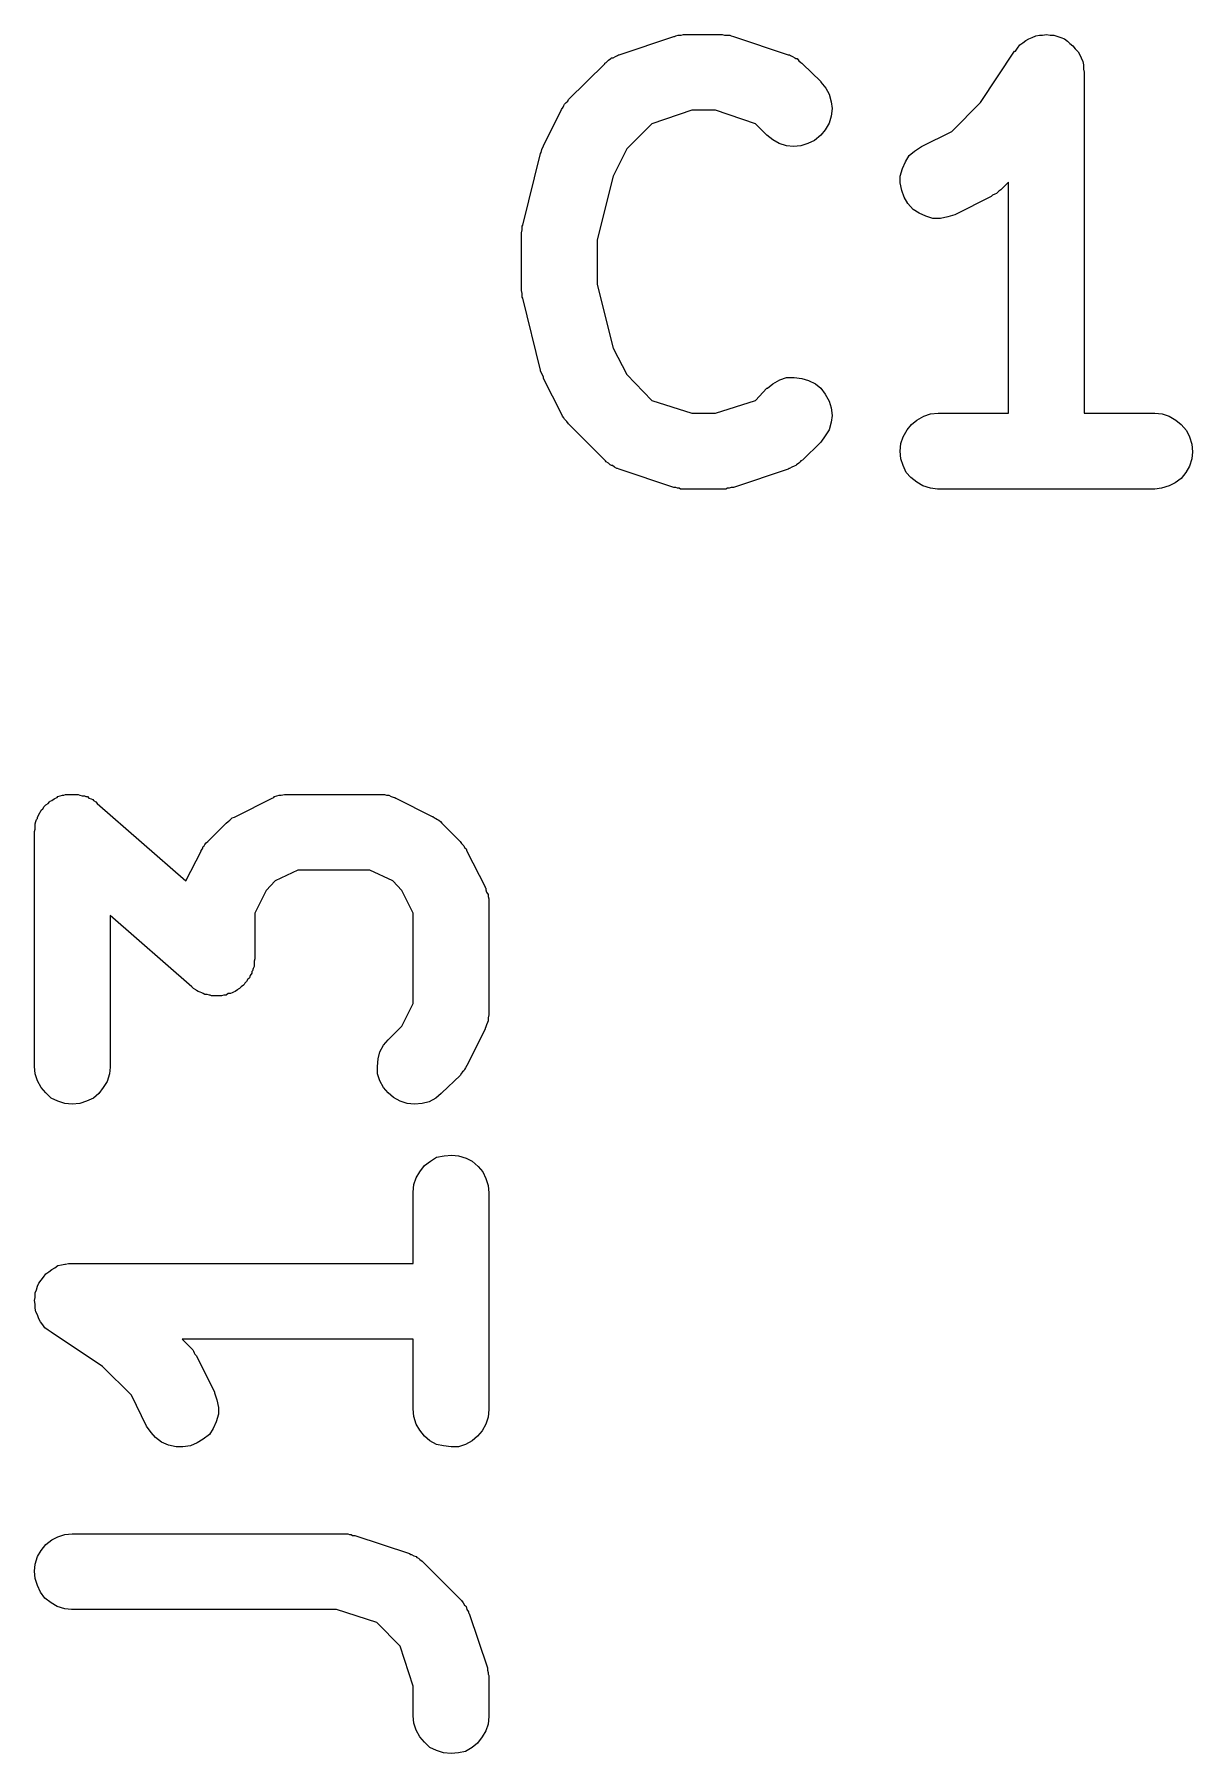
# Model space of a CAD drawing. Extents: x 169.2 to 195, y -135.1 to -106.
# Drawn here: x 192.176 to 193.705, y -112.645 to -110.376 of the extents above; entities that cross this region are included whole.
import ezdxf

# ---------------------------------------------------------------- set-up
doc = ezdxf.new("R2010")
doc.units = 0
doc.layers.add('BLACK', color=7, linetype='CONTINUOUS')

msp = doc.modelspace()

# ---------------------------------------------------------------- linework, layer by layer
at = {"layer": 'BLACK', "linetype": 'CONTINUOUS'}
for p, q in [((192.948, -110.403), (193.02, -110.379)), ((193.02, -110.379), (193.021, -110.379)), ((193.021, -110.379), (193.023, -110.378)), ((193.023, -110.378), (193.026, -110.377)), ((193.026, -110.377), (193.028, -110.377)), ((193.028, -110.377), (193.03, -110.377)), ((193.03, -110.377), (193.033, -110.376)), ((193.033, -110.376), (193.036, -110.376)), ((193.036, -110.376), (193.083, -110.376)), ((193.083, -110.376), (193.084, -110.376)), ((193.084, -110.376), (193.087, -110.377)), ((193.087, -110.377), (193.09, -110.377)), ((193.09, -110.377), (193.092, -110.377)), ((193.092, -110.377), (193.094, -110.377)), ((193.094, -110.377), (193.096, -110.378)), ((193.096, -110.378), (193.099, -110.379)), ((193.099, -110.379), (193.171, -110.403)), ((193.481, -110.387), (193.485, -110.384)), ((193.485, -110.384), (193.489, -110.382)), ((193.485, -110.384), (193.485, -110.384)), ((193.485, -110.384), (193.485, -110.384)), ((193.489, -110.382), (193.493, -110.38)), ((193.493, -110.38), (193.498, -110.378)), ((193.493, -110.38), (193.493, -110.38)), ((193.493, -110.38), (193.493, -110.38)), ((193.498, -110.378), (193.503, -110.377)), ((193.503, -110.377), (193.503, -110.377)), ((193.503, -110.377), (193.503, -110.377)), ((193.503, -110.377), (193.507, -110.377)), ((193.507, -110.377), (193.512, -110.376)), ((193.512, -110.376), (193.512, -110.376)), ((193.512, -110.376), (193.517, -110.377)), ((193.512, -110.376), (193.512, -110.376)), ((193.517, -110.377), (193.522, -110.377)), ((193.522, -110.377), (193.522, -110.377)), ((193.522, -110.377), (193.522, -110.377)), ((193.522, -110.377), (193.527, -110.379)), ((193.527, -110.379), (193.531, -110.38)), ((193.531, -110.38), (193.531, -110.38)), ((193.531, -110.38), (193.531, -110.38)), ((193.531, -110.38), (193.536, -110.382)), ((193.536, -110.382), (193.54, -110.385)), ((193.54, -110.385), (193.54, -110.385)), ((193.54, -110.385), (193.54, -110.385)), ((193.54, -110.385), (193.543, -110.388)), ((192.934, -110.41), (192.937, -110.408)), ((192.937, -110.408), (192.938, -110.407)), ((192.938, -110.407), (192.94, -110.407)), ((192.94, -110.407), (192.943, -110.405)), ((192.943, -110.405), (192.946, -110.404)), ((192.946, -110.404), (192.947, -110.403)), ((192.947, -110.403), (192.948, -110.403)), ((193.171, -110.403), (193.171, -110.403)), ((193.171, -110.403), (193.173, -110.403)), ((193.173, -110.403), (193.174, -110.404)), ((193.174, -110.404), (193.177, -110.405)), ((193.177, -110.405), (193.18, -110.407)), ((193.18, -110.407), (193.181, -110.408)), ((193.181, -110.408), (193.183, -110.408)), ((193.183, -110.408), (193.185, -110.411)), ((193.425, -110.466), (193.47, -110.398)), ((193.47, -110.398), (193.471, -110.398)), ((193.471, -110.398), (193.474, -110.394)), ((193.471, -110.398), (193.471, -110.398)), ((193.471, -110.398), (193.471, -110.398)), ((193.471, -110.398), (193.471, -110.398)), ((193.474, -110.394), (193.477, -110.39)), ((193.477, -110.39), (193.481, -110.387)), ((193.477, -110.39), (193.477, -110.39)), ((193.477, -110.39), (193.477, -110.39)), ((193.543, -110.388), (193.547, -110.391)), ((193.547, -110.391), (193.547, -110.391)), ((193.547, -110.391), (193.547, -110.391)), ((193.547, -110.391), (193.55, -110.395)), ((193.55, -110.395), (193.554, -110.399)), ((193.554, -110.399), (193.554, -110.399)), ((193.554, -110.399), (193.554, -110.399)), ((193.554, -110.399), (193.556, -110.403)), ((193.556, -110.403), (193.558, -110.407)), ((193.558, -110.407), (193.558, -110.407)), ((193.558, -110.407), (193.558, -110.407)), ((193.558, -110.407), (193.56, -110.412)), ((192.881, -110.462), (192.929, -110.415)), ((192.929, -110.414), (192.931, -110.413)), ((192.929, -110.415), (192.929, -110.414)), ((192.931, -110.413), (192.932, -110.412)), ((192.932, -110.412), (192.934, -110.41)), ((193.185, -110.411), (193.188, -110.413)), ((193.188, -110.413), (193.189, -110.414)), ((193.189, -110.414), (193.19, -110.415)), ((193.19, -110.415), (193.214, -110.438)), ((193.56, -110.412), (193.561, -110.416)), ((193.561, -110.416), (193.561, -110.417)), ((193.561, -110.417), (193.561, -110.417)), ((193.561, -110.417), (193.561, -110.422)), ((193.561, -110.422), (193.562, -110.426)), ((193.562, -110.426), (193.562, -110.876)), ((193.214, -110.438), (193.214, -110.439)), ((193.214, -110.439), (193.221, -110.447)), ((193.221, -110.447), (193.225, -110.455)), ((192.848, -110.523), (192.872, -110.475)), ((192.872, -110.475), (192.874, -110.472)), ((192.872, -110.475), (192.872, -110.475)), ((192.874, -110.472), (192.875, -110.47)), ((192.875, -110.47), (192.876, -110.468)), ((192.876, -110.468), (192.878, -110.466)), ((192.878, -110.466), (192.88, -110.464)), ((192.88, -110.464), (192.881, -110.462)), ((193.044, -110.476), (192.991, -110.494)), ((193.075, -110.476), (193.044, -110.476)), ((193.128, -110.494), (193.075, -110.476)), ((193.225, -110.455), (193.228, -110.465)), ((193.228, -110.465), (193.229, -110.474)), ((193.229, -110.474), (193.228, -110.484)), ((193.387, -110.504), (193.425, -110.466)), ((192.991, -110.494), (192.958, -110.527)), ((193.143, -110.509), (193.128, -110.494)), ((193.225, -110.493), (193.22, -110.502)), ((193.228, -110.484), (193.225, -110.493)), ((193.151, -110.515), (193.143, -110.509)), ((193.159, -110.52), (193.151, -110.515)), ((193.169, -110.523), (193.159, -110.52)), ((193.197, -110.52), (193.188, -110.523)), ((193.206, -110.516), (193.197, -110.52)), ((193.214, -110.509), (193.206, -110.516)), ((193.22, -110.502), (193.214, -110.509)), ((193.347, -110.524), (193.387, -110.504)), ((192.821, -110.628), (192.844, -110.533)), ((192.844, -110.533), (192.845, -110.532)), ((192.845, -110.532), (192.846, -110.528)), ((192.845, -110.532), (192.845, -110.532)), ((192.845, -110.532), (192.845, -110.532)), ((192.846, -110.528), (192.848, -110.523)), ((192.848, -110.523), (192.848, -110.523)), ((192.848, -110.523), (192.848, -110.523)), ((192.958, -110.527), (192.94, -110.563)), ((193.178, -110.524), (193.169, -110.523)), ((193.188, -110.523), (193.178, -110.524)), ((193.322, -110.553), (193.326, -110.544)), ((193.326, -110.544), (193.331, -110.536)), ((193.331, -110.536), (193.338, -110.53)), ((193.338, -110.53), (193.347, -110.524)), ((192.94, -110.563), (192.919, -110.647)), ((193.319, -110.563), (193.322, -110.553)), ((193.319, -110.572), (193.319, -110.563)), ((193.321, -110.582), (193.319, -110.572)), ((193.324, -110.591), (193.321, -110.582)), ((193.329, -110.599), (193.324, -110.591)), ((193.439, -110.59), (193.391, -110.614)), ((193.441, -110.588), (193.439, -110.59)), ((193.444, -110.587), (193.441, -110.588)), ((193.446, -110.586), (193.444, -110.587)), ((193.447, -110.585), (193.446, -110.586)), ((193.449, -110.583), (193.447, -110.585)), ((193.452, -110.581), (193.449, -110.583)), ((193.462, -110.571), (193.452, -110.581)), ((193.452, -110.581), (193.452, -110.581)), ((193.462, -110.876), (193.462, -110.571)), ((193.336, -110.607), (193.329, -110.599)), ((193.344, -110.612), (193.336, -110.607)), ((193.353, -110.616), (193.344, -110.612)), ((192.819, -110.638), (192.82, -110.634)), ((192.82, -110.629), (192.821, -110.628)), ((192.82, -110.63), (192.82, -110.629)), ((192.82, -110.634), (192.82, -110.63)), ((193.362, -110.619), (193.353, -110.616)), ((193.372, -110.619), (193.362, -110.619)), ((193.382, -110.617), (193.372, -110.619)), ((193.391, -110.614), (193.382, -110.617)), ((193.391, -110.614), (193.391, -110.614)), ((192.819, -110.639), (192.819, -110.638)), ((192.819, -110.64), (192.819, -110.639)), ((192.819, -110.712), (192.819, -110.64)), ((192.819, -110.64), (192.819, -110.64)), ((192.919, -110.647), (192.919, -110.706)), ((192.819, -110.713), (192.819, -110.712)), ((192.819, -110.714), (192.819, -110.713)), ((192.82, -110.718), (192.819, -110.714)), ((192.82, -110.722), (192.82, -110.718)), ((192.82, -110.723), (192.82, -110.722)), ((192.82, -110.722), (192.82, -110.722)), ((192.821, -110.724), (192.82, -110.723)), ((192.844, -110.819), (192.821, -110.724)), ((192.919, -110.706), (192.94, -110.79)), ((192.94, -110.79), (192.958, -110.825)), ((192.844, -110.82), (192.844, -110.819)), ((192.844, -110.819), (192.844, -110.819)), ((192.846, -110.824), (192.844, -110.82)), ((192.848, -110.828), (192.846, -110.824)), ((192.848, -110.829), (192.848, -110.828)), ((192.848, -110.83), (192.848, -110.829)), ((192.848, -110.829), (192.848, -110.829)), ((192.872, -110.877), (192.848, -110.83)), ((192.958, -110.825), (192.991, -110.859)), ((193.144, -110.843), (193.151, -110.837)), ((193.151, -110.837), (193.16, -110.832)), ((193.16, -110.832), (193.169, -110.829)), ((193.169, -110.829), (193.179, -110.829)), ((193.179, -110.829), (193.189, -110.83)), ((193.189, -110.83), (193.198, -110.833)), ((193.198, -110.833), (193.207, -110.837)), ((193.207, -110.837), (193.214, -110.843)), ((192.991, -110.859), (193.044, -110.876)), ((193.075, -110.876), (193.128, -110.859)), ((193.128, -110.859), (193.143, -110.843)), ((193.143, -110.843), (193.144, -110.843)), ((193.214, -110.843), (193.22, -110.851)), ((193.22, -110.851), (193.225, -110.86)), ((193.225, -110.86), (193.228, -110.869)), ((192.873, -110.88), (192.872, -110.877)), ((192.875, -110.882), (192.873, -110.88)), ((192.876, -110.884), (192.875, -110.882)), ((192.877, -110.885), (192.876, -110.884)), ((192.879, -110.887), (192.877, -110.885)), ((193.044, -110.876), (193.075, -110.876)), ((193.228, -110.869), (193.229, -110.879)), ((193.229, -110.879), (193.228, -110.888)), ((193.334, -110.891), (193.341, -110.885)), ((193.341, -110.885), (193.35, -110.88)), ((193.35, -110.88), (193.359, -110.877)), ((193.359, -110.877), (193.369, -110.876)), ((193.369, -110.876), (193.462, -110.876)), ((193.562, -110.876), (193.655, -110.876)), ((193.655, -110.876), (193.655, -110.876)), ((193.655, -110.876), (193.665, -110.877)), ((193.665, -110.877), (193.674, -110.88)), ((193.674, -110.88), (193.683, -110.885)), ((193.683, -110.885), (193.69, -110.891)), ((192.881, -110.89), (192.879, -110.887)), ((192.929, -110.938), (192.881, -110.89)), ((192.881, -110.89), (192.881, -110.89)), ((193.22, -110.906), (193.214, -110.914)), ((193.225, -110.898), (193.22, -110.906)), ((193.228, -110.888), (193.225, -110.898)), ((193.32, -110.916), (193.323, -110.907)), ((193.323, -110.907), (193.328, -110.898)), ((193.328, -110.898), (193.334, -110.891)), ((193.69, -110.891), (193.697, -110.899)), ((193.697, -110.899), (193.701, -110.907)), ((193.701, -110.907), (193.704, -110.917)), ((193.214, -110.914), (193.19, -110.938)), ((193.319, -110.926), (193.32, -110.916)), ((193.32, -110.936), (193.319, -110.926)), ((193.704, -110.917), (193.705, -110.927)), ((193.705, -110.927), (193.704, -110.936)), ((192.93, -110.939), (192.929, -110.938)), ((192.931, -110.94), (192.93, -110.939)), ((192.934, -110.942), (192.931, -110.94)), ((192.936, -110.944), (192.934, -110.942)), ((192.938, -110.945), (192.936, -110.944)), ((192.939, -110.945), (192.938, -110.945)), ((192.942, -110.947), (192.939, -110.945)), ((192.945, -110.949), (192.942, -110.947)), ((192.946, -110.949), (192.945, -110.949)), ((192.948, -110.95), (192.946, -110.949)), ((193.02, -110.974), (192.948, -110.95)), ((192.948, -110.95), (192.948, -110.95)), ((193.171, -110.95), (193.099, -110.974)), ((193.172, -110.949), (193.171, -110.95)), ((193.173, -110.949), (193.172, -110.949)), ((193.176, -110.947), (193.173, -110.949)), ((193.179, -110.946), (193.176, -110.947)), ((193.181, -110.945), (193.179, -110.946)), ((193.182, -110.944), (193.181, -110.945)), ((193.185, -110.942), (193.182, -110.944)), ((193.187, -110.94), (193.185, -110.942)), ((193.188, -110.939), (193.187, -110.94)), ((193.19, -110.938), (193.188, -110.939)), ((193.19, -110.938), (193.19, -110.938)), ((193.323, -110.945), (193.32, -110.936)), ((193.327, -110.954), (193.323, -110.945)), ((193.333, -110.961), (193.327, -110.954)), ((193.696, -110.954), (193.69, -110.962)), ((193.701, -110.946), (193.696, -110.954)), ((193.704, -110.936), (193.701, -110.946)), ((193.023, -110.974), (193.02, -110.974)), ((193.025, -110.975), (193.023, -110.974)), ((193.027, -110.975), (193.025, -110.975)), ((193.029, -110.976), (193.027, -110.975)), ((193.032, -110.976), (193.029, -110.976)), ((193.035, -110.976), (193.032, -110.976)), ((193.036, -110.976), (193.035, -110.976)), ((193.083, -110.976), (193.036, -110.976)), ((193.086, -110.976), (193.083, -110.976)), ((193.089, -110.976), (193.086, -110.976)), ((193.091, -110.975), (193.089, -110.976)), ((193.093, -110.975), (193.091, -110.975)), ((193.096, -110.974), (193.093, -110.975)), ((193.098, -110.974), (193.096, -110.974)), ((193.099, -110.974), (193.098, -110.974)), ((193.341, -110.967), (193.333, -110.961)), ((193.349, -110.972), (193.341, -110.967)), ((193.359, -110.975), (193.349, -110.972)), ((193.368, -110.976), (193.359, -110.975)), ((193.369, -110.976), (193.368, -110.976)), ((193.655, -110.976), (193.369, -110.976)), ((193.664, -110.975), (193.655, -110.976)), ((193.674, -110.972), (193.664, -110.975)), ((193.682, -110.968), (193.674, -110.972)), ((193.69, -110.962), (193.682, -110.968)), ((192.199, -111.387), (192.202, -111.385)), ((192.202, -111.385), (192.204, -111.384)), ((192.204, -111.384), (192.206, -111.383)), ((192.206, -111.383), (192.207, -111.382)), ((192.207, -111.382), (192.21, -111.381)), ((192.21, -111.381), (192.213, -111.38)), ((192.213, -111.38), (192.215, -111.38)), ((192.215, -111.38), (192.217, -111.379)), ((192.217, -111.379), (192.22, -111.379)), ((192.22, -111.379), (192.223, -111.379)), ((192.223, -111.379), (192.225, -111.379)), ((192.225, -111.379), (192.227, -111.379)), ((192.227, -111.379), (192.23, -111.379)), ((192.23, -111.379), (192.233, -111.379)), ((192.233, -111.379), (192.234, -111.379)), ((192.234, -111.379), (192.236, -111.38)), ((192.236, -111.38), (192.239, -111.381)), ((192.239, -111.381), (192.242, -111.381)), ((192.242, -111.381), (192.244, -111.382)), ((192.244, -111.382), (192.246, -111.382)), ((192.246, -111.382), (192.248, -111.384)), ((192.248, -111.384), (192.251, -111.385)), ((192.251, -111.385), (192.253, -111.386)), ((192.442, -111.408), (192.49, -111.384)), ((192.49, -111.384), (192.492, -111.383)), ((192.49, -111.384), (192.49, -111.384)), ((192.492, -111.383), (192.493, -111.382)), ((192.493, -111.382), (192.496, -111.381)), ((192.496, -111.381), (192.499, -111.38)), ((192.499, -111.38), (192.501, -111.38)), ((192.501, -111.38), (192.502, -111.38)), ((192.502, -111.38), (192.506, -111.379)), ((192.506, -111.379), (192.509, -111.379)), ((192.509, -111.379), (192.51, -111.379)), ((192.51, -111.379), (192.512, -111.379)), ((192.512, -111.379), (192.631, -111.379)), ((192.631, -111.379), (192.632, -111.379)), ((192.632, -111.379), (192.633, -111.379)), ((192.633, -111.379), (192.635, -111.379)), ((192.635, -111.379), (192.638, -111.379)), ((192.638, -111.379), (192.641, -111.38)), ((192.641, -111.38), (192.643, -111.38)), ((192.643, -111.38), (192.644, -111.38)), ((192.644, -111.38), (192.647, -111.382)), ((192.647, -111.382), (192.651, -111.383)), ((192.651, -111.383), (192.652, -111.383)), ((192.652, -111.383), (192.653, -111.384)), ((192.653, -111.384), (192.701, -111.408)), ((192.18, -111.409), (192.182, -111.406)), ((192.182, -111.406), (192.183, -111.403)), ((192.183, -111.403), (192.184, -111.402)), ((192.184, -111.402), (192.185, -111.4)), ((192.185, -111.4), (192.187, -111.398)), ((192.187, -111.398), (192.189, -111.395)), ((192.189, -111.395), (192.19, -111.394)), ((192.19, -111.394), (192.191, -111.393)), ((192.191, -111.393), (192.194, -111.391)), ((192.194, -111.391), (192.196, -111.389)), ((192.196, -111.389), (192.197, -111.388)), ((192.197, -111.388), (192.199, -111.387)), ((192.253, -111.386), (192.254, -111.387)), ((192.254, -111.387), (192.257, -111.389)), ((192.257, -111.389), (192.259, -111.391)), ((192.259, -111.391), (192.376, -111.493)), ((192.176, -111.428), (192.177, -111.425)), ((192.176, -111.429), (192.176, -111.428)), ((192.176, -111.738), (192.176, -111.429)), ((192.177, -111.418), (192.178, -111.415)), ((192.177, -111.42), (192.177, -111.418)), ((192.177, -111.422), (192.177, -111.42)), ((192.177, -111.425), (192.177, -111.422)), ((192.178, -111.415), (192.179, -111.412)), ((192.179, -111.412), (192.18, -111.411)), ((192.18, -111.411), (192.18, -111.409)), ((192.405, -111.441), (192.429, -111.417)), ((192.429, -111.417), (192.432, -111.415)), ((192.429, -111.417), (192.429, -111.417)), ((192.432, -111.415), (192.434, -111.413)), ((192.434, -111.413), (192.435, -111.412)), ((192.435, -111.412), (192.437, -111.41)), ((192.437, -111.41), (192.44, -111.409)), ((192.44, -111.409), (192.442, -111.408)), ((192.701, -111.408), (192.702, -111.408)), ((192.702, -111.408), (192.704, -111.41)), ((192.704, -111.41), (192.706, -111.411)), ((192.706, -111.411), (192.708, -111.412)), ((192.708, -111.412), (192.71, -111.413)), ((192.71, -111.413), (192.712, -111.415)), ((192.712, -111.415), (192.714, -111.417)), ((192.714, -111.417), (192.738, -111.441)), ((192.396, -111.453), (192.398, -111.451)), ((192.396, -111.454), (192.396, -111.453)), ((192.398, -111.451), (192.399, -111.448)), ((192.399, -111.448), (192.4, -111.447)), ((192.4, -111.447), (192.401, -111.445)), ((192.401, -111.445), (192.403, -111.443)), ((192.403, -111.443), (192.405, -111.441)), ((192.738, -111.441), (192.738, -111.441)), ((192.738, -111.441), (192.74, -111.444)), ((192.74, -111.444), (192.742, -111.446)), ((192.742, -111.446), (192.743, -111.447)), ((192.743, -111.447), (192.744, -111.449)), ((192.744, -111.449), (192.746, -111.451)), ((192.746, -111.451), (192.747, -111.454)), ((192.376, -111.493), (192.396, -111.454)), ((192.747, -111.454), (192.771, -111.501)), ((192.494, -111.493), (192.482, -111.506)), ((192.524, -111.479), (192.494, -111.493)), ((192.619, -111.479), (192.524, -111.479)), ((192.649, -111.493), (192.619, -111.479)), ((192.661, -111.506), (192.649, -111.493)), ((192.482, -111.506), (192.467, -111.536)), ((192.676, -111.536), (192.661, -111.506)), ((192.771, -111.501), (192.771, -111.502)), ((192.771, -111.502), (192.772, -111.503)), ((192.772, -111.503), (192.772, -111.505)), ((192.772, -111.505), (192.773, -111.508)), ((192.773, -111.508), (192.775, -111.511)), ((192.775, -111.511), (192.775, -111.513)), ((192.775, -111.513), (192.775, -111.514)), ((192.775, -111.514), (192.776, -111.517)), ((192.776, -111.517), (192.776, -111.521)), ((192.776, -111.521), (192.776, -111.522)), ((192.384, -111.633), (192.276, -111.539)), ((192.276, -111.539), (192.276, -111.738)), ((192.467, -111.536), (192.467, -111.595)), ((192.676, -111.655), (192.676, -111.536)), ((192.776, -111.522), (192.776, -111.524)), ((192.776, -111.524), (192.776, -111.667)), ((192.464, -111.612), (192.463, -111.613)), ((192.465, -111.609), (192.464, -111.612)), ((192.466, -111.606), (192.465, -111.609)), ((192.467, -111.596), (192.466, -111.599)), ((192.466, -111.599), (192.466, -111.602)), ((192.466, -111.602), (192.466, -111.604)), ((192.466, -111.604), (192.466, -111.606)), ((192.467, -111.595), (192.467, -111.596)), ((192.386, -111.635), (192.384, -111.633)), ((192.449, -111.633), (192.447, -111.635)), ((192.452, -111.631), (192.449, -111.633)), ((192.453, -111.63), (192.452, -111.631)), ((192.454, -111.628), (192.453, -111.63)), ((192.456, -111.626), (192.454, -111.628)), ((192.458, -111.623), (192.456, -111.626)), ((192.459, -111.622), (192.458, -111.623)), ((192.46, -111.621), (192.459, -111.622)), ((192.461, -111.618), (192.46, -111.621)), ((192.463, -111.615), (192.461, -111.618)), ((192.463, -111.613), (192.463, -111.615)), ((192.389, -111.637), (192.386, -111.635)), ((192.39, -111.638), (192.389, -111.637)), ((192.392, -111.639), (192.39, -111.638)), ((192.395, -111.64), (192.392, -111.639)), ((192.397, -111.641), (192.395, -111.64)), ((192.399, -111.642), (192.397, -111.641)), ((192.401, -111.643), (192.399, -111.642)), ((192.404, -111.643), (192.401, -111.643)), ((192.407, -111.644), (192.404, -111.643)), ((192.408, -111.644), (192.407, -111.644)), ((192.41, -111.645), (192.408, -111.644)), ((192.413, -111.645), (192.41, -111.645)), ((192.416, -111.645), (192.413, -111.645)), ((192.418, -111.645), (192.416, -111.645)), ((192.42, -111.645), (192.418, -111.645)), ((192.423, -111.645), (192.42, -111.645)), ((192.426, -111.644), (192.423, -111.645)), ((192.428, -111.644), (192.426, -111.644)), ((192.429, -111.644), (192.428, -111.644)), ((192.432, -111.642), (192.429, -111.644)), ((192.435, -111.642), (192.432, -111.642)), ((192.437, -111.641), (192.435, -111.642)), ((192.439, -111.64), (192.437, -111.641)), ((192.441, -111.639), (192.439, -111.64)), ((192.444, -111.637), (192.441, -111.639)), ((192.445, -111.636), (192.444, -111.637)), ((192.447, -111.635), (192.445, -111.636)), ((192.661, -111.685), (192.676, -111.655)), ((192.774, -111.68), (192.773, -111.683)), ((192.775, -111.678), (192.774, -111.68)), ((192.776, -111.67), (192.775, -111.674)), ((192.775, -111.674), (192.775, -111.677)), ((192.775, -111.677), (192.775, -111.678)), ((192.776, -111.667), (192.776, -111.667)), ((192.776, -111.667), (192.776, -111.669)), ((192.776, -111.669), (192.776, -111.67)), ((192.643, -111.703), (192.661, -111.685)), ((192.771, -111.689), (192.747, -111.737)), ((192.772, -111.686), (192.771, -111.688)), ((192.771, -111.688), (192.771, -111.689)), ((192.773, -111.683), (192.772, -111.686)), ((192.63, -111.728), (192.632, -111.719)), ((192.632, -111.719), (192.637, -111.71)), ((192.637, -111.71), (192.643, -111.703)), ((192.177, -111.748), (192.176, -111.738)), ((192.18, -111.757), (192.177, -111.748)), ((192.275, -111.748), (192.272, -111.758)), ((192.276, -111.739), (192.275, -111.748)), ((192.276, -111.738), (192.276, -111.739)), ((192.629, -111.738), (192.63, -111.728)), ((192.629, -111.748), (192.629, -111.738)), ((192.632, -111.757), (192.629, -111.748)), ((192.74, -111.747), (192.738, -111.75)), ((192.741, -111.745), (192.74, -111.747)), ((192.743, -111.744), (192.741, -111.745)), ((192.744, -111.742), (192.743, -111.744)), ((192.745, -111.74), (192.744, -111.742)), ((192.747, -111.737), (192.745, -111.74)), ((192.747, -111.737), (192.747, -111.737)), ((192.185, -111.766), (192.18, -111.757)), ((192.191, -111.773), (192.185, -111.766)), ((192.267, -111.766), (192.261, -111.774)), ((192.272, -111.758), (192.267, -111.766)), ((192.637, -111.766), (192.632, -111.757)), ((192.643, -111.773), (192.637, -111.766)), ((192.738, -111.75), (192.714, -111.773)), ((192.198, -111.78), (192.191, -111.773)), ((192.207, -111.784), (192.198, -111.78)), ((192.216, -111.787), (192.207, -111.784)), ((192.226, -111.788), (192.216, -111.787)), ((192.236, -111.787), (192.226, -111.788)), ((192.245, -111.784), (192.236, -111.787)), ((192.254, -111.78), (192.245, -111.784)), ((192.261, -111.774), (192.254, -111.78)), ((192.65, -111.779), (192.643, -111.773)), ((192.659, -111.784), (192.65, -111.779)), ((192.668, -111.787), (192.659, -111.784)), ((192.678, -111.788), (192.668, -111.787)), ((192.688, -111.787), (192.678, -111.788)), ((192.697, -111.785), (192.688, -111.787)), ((192.706, -111.78), (192.697, -111.785)), ((192.713, -111.774), (192.706, -111.78)), ((192.714, -111.773), (192.713, -111.774)), ((192.699, -111.863), (192.707, -111.858)), ((192.707, -111.858), (192.717, -111.856)), ((192.717, -111.856), (192.727, -111.855)), ((192.727, -111.855), (192.736, -111.856)), ((192.736, -111.856), (192.746, -111.859)), ((192.746, -111.859), (192.754, -111.863)), ((192.68, -111.885), (192.685, -111.877)), ((192.685, -111.877), (192.691, -111.869)), ((192.691, -111.869), (192.699, -111.863)), ((192.754, -111.863), (192.762, -111.87)), ((192.762, -111.87), (192.768, -111.877)), ((192.768, -111.877), (192.772, -111.886)), ((192.676, -111.904), (192.677, -111.894)), ((192.676, -111.905), (192.676, -111.904)), ((192.676, -111.998), (192.676, -111.905)), ((192.677, -111.894), (192.68, -111.885)), ((192.772, -111.886), (192.775, -111.895)), ((192.775, -111.895), (192.776, -111.905)), ((192.776, -111.905), (192.776, -112.19)), ((192.182, -112.024), (192.185, -112.02)), ((192.185, -112.02), (192.188, -112.016)), ((192.185, -112.02), (192.185, -112.02)), ((192.185, -112.02), (192.185, -112.02)), ((192.188, -112.016), (192.191, -112.012)), ((192.191, -112.012), (192.195, -112.009)), ((192.191, -112.012), (192.191, -112.012)), ((192.191, -112.012), (192.191, -112.012)), ((192.195, -112.009), (192.199, -112.006)), ((192.199, -112.006), (192.203, -112.004)), ((192.199, -112.006), (192.199, -112.006)), ((192.199, -112.006), (192.199, -112.006)), ((192.203, -112.004), (192.207, -112.001)), ((192.207, -112.001), (192.212, -112)), ((192.207, -112.001), (192.207, -112.001)), ((192.207, -112.001), (192.207, -112.001)), ((192.212, -112), (192.216, -111.999)), ((192.216, -111.999), (192.217, -111.999)), ((192.217, -111.999), (192.221, -111.998)), ((192.217, -111.999), (192.217, -111.999)), ((192.221, -111.998), (192.226, -111.998)), ((192.226, -111.998), (192.676, -111.998)), ((192.176, -112.047), (192.177, -112.043)), ((192.177, -112.037), (192.179, -112.033)), ((192.177, -112.038), (192.177, -112.037)), ((192.177, -112.043), (192.177, -112.038)), ((192.177, -112.038), (192.177, -112.038)), ((192.179, -112.033), (192.18, -112.028)), ((192.18, -112.028), (192.182, -112.024)), ((192.18, -112.028), (192.18, -112.028)), ((192.18, -112.028), (192.18, -112.028)), ((192.177, -112.052), (192.176, -112.047)), ((192.176, -112.047), (192.176, -112.047)), ((192.176, -112.047), (192.176, -112.047)), ((192.177, -112.057), (192.177, -112.052)), ((192.178, -112.062), (192.177, -112.057)), ((192.177, -112.057), (192.177, -112.057)), ((192.177, -112.057), (192.177, -112.057)), ((192.18, -112.066), (192.178, -112.062)), ((192.182, -112.071), (192.18, -112.066)), ((192.18, -112.066), (192.18, -112.066)), ((192.18, -112.066), (192.18, -112.066)), ((192.184, -112.075), (192.182, -112.071)), ((192.187, -112.079), (192.184, -112.075)), ((192.184, -112.075), (192.184, -112.075)), ((192.184, -112.075), (192.184, -112.075)), ((192.19, -112.083), (192.187, -112.079)), ((192.194, -112.086), (192.19, -112.083)), ((192.19, -112.083), (192.19, -112.083)), ((192.19, -112.083), (192.19, -112.083)), ((192.198, -112.089), (192.194, -112.086)), ((192.266, -112.134), (192.198, -112.089)), ((192.198, -112.089), (192.198, -112.089)), ((192.198, -112.089), (192.198, -112.089)), ((192.198, -112.089), (192.198, -112.089)), ((192.198, -112.089), (192.198, -112.089)), ((192.676, -112.098), (192.371, -112.098)), ((192.371, -112.098), (192.381, -112.108)), ((192.381, -112.108), (192.381, -112.108)), ((192.381, -112.108), (192.383, -112.11)), ((192.383, -112.11), (192.385, -112.112)), ((192.676, -112.19), (192.676, -112.098)), ((192.385, -112.112), (192.386, -112.114)), ((192.386, -112.114), (192.387, -112.116)), ((192.387, -112.116), (192.388, -112.118)), ((192.388, -112.118), (192.39, -112.12)), ((192.39, -112.12), (192.414, -112.168)), ((192.304, -112.172), (192.266, -112.134)), ((192.324, -112.213), (192.304, -112.172)), ((192.414, -112.168), (192.414, -112.169)), ((192.414, -112.169), (192.417, -112.178)), ((192.417, -112.178), (192.419, -112.188)), ((192.419, -112.197), (192.416, -112.207)), ((192.419, -112.188), (192.419, -112.197)), ((192.677, -112.2), (192.676, -112.19)), ((192.68, -112.21), (192.677, -112.2)), ((192.775, -112.201), (192.772, -112.21)), ((192.776, -112.191), (192.775, -112.201)), ((192.776, -112.19), (192.776, -112.191)), ((192.33, -112.221), (192.324, -112.213)), ((192.336, -112.228), (192.33, -112.221)), ((192.407, -112.224), (192.399, -112.23)), ((192.412, -112.216), (192.407, -112.224)), ((192.416, -112.207), (192.412, -112.216)), ((192.685, -112.218), (192.68, -112.21)), ((192.691, -112.226), (192.685, -112.218)), ((192.767, -112.219), (192.761, -112.226)), ((192.772, -112.21), (192.767, -112.219)), ((192.344, -112.234), (192.336, -112.228)), ((192.353, -112.238), (192.344, -112.234)), ((192.363, -112.24), (192.353, -112.238)), ((192.372, -112.24), (192.363, -112.24)), ((192.382, -112.239), (192.372, -112.24)), ((192.391, -112.235), (192.382, -112.239)), ((192.399, -112.23), (192.391, -112.235)), ((192.698, -112.232), (192.691, -112.226)), ((192.707, -112.237), (192.698, -112.232)), ((192.716, -112.239), (192.707, -112.237)), ((192.726, -112.24), (192.716, -112.239)), ((192.736, -112.24), (192.726, -112.24)), ((192.745, -112.237), (192.736, -112.24)), ((192.754, -112.232), (192.745, -112.237)), ((192.761, -112.226), (192.754, -112.232)), ((192.199, -112.363), (192.207, -112.359)), ((192.207, -112.359), (192.216, -112.356)), ((192.216, -112.356), (192.226, -112.355)), ((192.226, -112.355), (192.583, -112.355)), ((192.583, -112.355), (192.584, -112.355)), ((192.584, -112.355), (192.587, -112.355)), ((192.587, -112.355), (192.59, -112.355)), ((192.59, -112.355), (192.592, -112.356)), ((192.592, -112.356), (192.594, -112.356)), ((192.594, -112.356), (192.596, -112.357)), ((192.596, -112.357), (192.599, -112.357)), ((192.599, -112.357), (192.671, -112.381)), ((192.18, -112.385), (192.185, -112.377)), ((192.185, -112.377), (192.191, -112.369)), ((192.191, -112.369), (192.199, -112.363)), ((192.671, -112.381), (192.671, -112.381)), ((192.671, -112.381), (192.673, -112.382)), ((192.673, -112.382), (192.674, -112.382)), ((192.674, -112.382), (192.677, -112.384)), ((192.176, -112.404), (192.177, -112.395)), ((192.177, -112.414), (192.176, -112.404)), ((192.177, -112.395), (192.18, -112.385)), ((192.677, -112.384), (192.68, -112.385)), ((192.68, -112.385), (192.681, -112.386)), ((192.681, -112.386), (192.683, -112.387)), ((192.683, -112.387), (192.685, -112.389)), ((192.685, -112.389), (192.688, -112.391)), ((192.688, -112.391), (192.689, -112.392)), ((192.689, -112.392), (192.69, -112.393)), ((192.69, -112.393), (192.738, -112.441)), ((192.18, -112.423), (192.177, -112.414)), ((192.184, -112.432), (192.18, -112.423)), ((192.19, -112.44), (192.184, -112.432)), ((192.198, -112.446), (192.19, -112.44)), ((192.206, -112.451), (192.198, -112.446)), ((192.216, -112.454), (192.206, -112.451)), ((192.738, -112.441), (192.738, -112.441)), ((192.738, -112.441), (192.739, -112.442)), ((192.739, -112.442), (192.74, -112.443)), ((192.74, -112.443), (192.742, -112.446)), ((192.742, -112.446), (192.744, -112.449)), ((192.744, -112.449), (192.745, -112.45)), ((192.745, -112.45), (192.746, -112.451)), ((192.746, -112.451), (192.747, -112.455)), ((192.225, -112.455), (192.216, -112.454)), ((192.226, -112.455), (192.225, -112.455)), ((192.575, -112.455), (192.226, -112.455)), ((192.628, -112.472), (192.575, -112.455)), ((192.659, -112.503), (192.628, -112.472)), ((192.747, -112.455), (192.749, -112.458)), ((192.749, -112.458), (192.749, -112.459)), ((192.749, -112.459), (192.75, -112.46)), ((192.75, -112.46), (192.774, -112.532)), ((192.676, -112.556), (192.659, -112.503)), ((192.774, -112.532), (192.774, -112.532)), ((192.774, -112.532), (192.774, -112.535)), ((192.774, -112.535), (192.775, -112.538)), ((192.775, -112.538), (192.775, -112.54)), ((192.775, -112.54), (192.776, -112.542)), ((192.776, -112.542), (192.776, -112.545)), ((192.676, -112.595), (192.676, -112.556)), ((192.776, -112.545), (192.776, -112.548)), ((192.776, -112.548), (192.776, -112.595)), ((192.677, -112.605), (192.676, -112.595)), ((192.68, -112.614), (192.677, -112.605)), ((192.775, -112.606), (192.772, -112.615)), ((192.776, -112.596), (192.775, -112.606)), ((192.776, -112.595), (192.776, -112.596)), ((192.685, -112.623), (192.68, -112.614)), ((192.691, -112.63), (192.685, -112.623)), ((192.698, -112.637), (192.691, -112.63)), ((192.761, -112.631), (192.754, -112.637)), ((192.767, -112.623), (192.761, -112.631)), ((192.772, -112.615), (192.767, -112.623)), ((192.707, -112.641), (192.698, -112.637)), ((192.716, -112.644), (192.707, -112.641)), ((192.726, -112.645), (192.716, -112.644)), ((192.736, -112.644), (192.726, -112.645)), ((192.745, -112.642), (192.736, -112.644)), ((192.754, -112.637), (192.745, -112.642))]:
    msp.add_line(p, q, dxfattribs=at)

doc.saveas('drawing.dxf')
